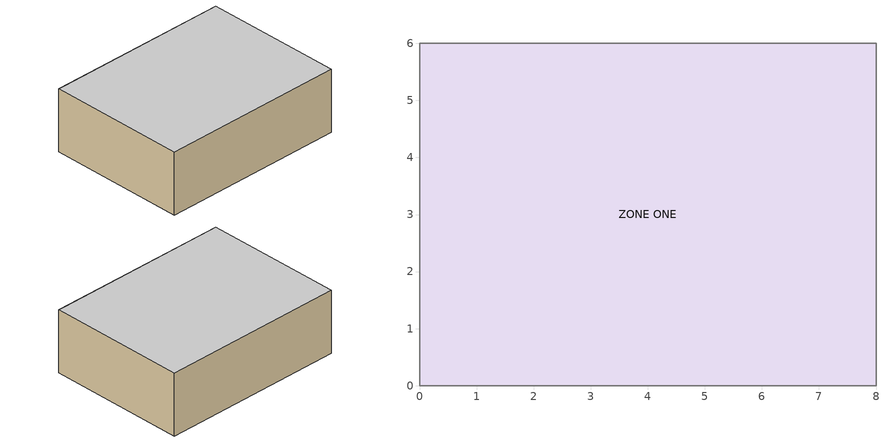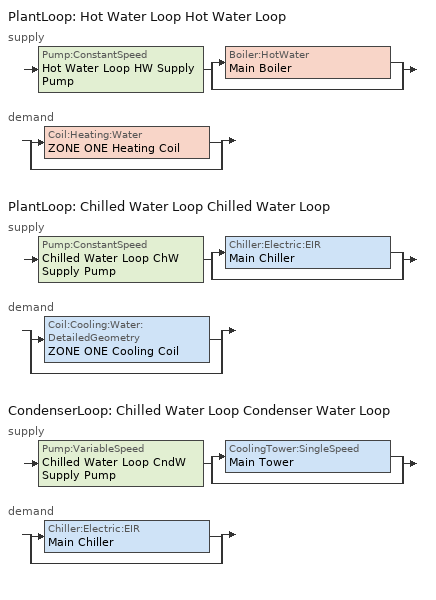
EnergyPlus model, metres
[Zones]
ZONE ONE
 floor adiabatic (LTWALL): 0,0 0,6 8,6 8,0 z0
 wall adiabatic (LTWALL): 8,6 0,6 0,0 8,0 8,6 z0:2.7
 ceiling adiabatic (LTWALL): 0,6 0,0 8,0 8,6 z2.7
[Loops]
PlantLoop 'Hot Water Loop Hot Water Loop'
 supply: Pump:ConstantSpeed 'Hot Water Loop HW Supply Pump' > split
  | Boiler:HotWater 'Main Boiler'
  | bypass
 demand: split
  | Coil:Heating:Water 'ZONE ONE Heating Coil'
  | bypass
PlantLoop 'Chilled Water Loop Chilled Water Loop'
 supply: Pump:ConstantSpeed 'Chilled Water Loop ChW Supply Pump' > split
  | Chiller:Electric:EIR 'Main Chiller'
  | bypass
 demand: split
  | Coil:Cooling:Water:DetailedGeometry 'ZONE ONE Cooling Coil'
  | bypass
CondenserLoop 'Chilled Water Loop Condenser Water Loop'
 supply: Pump:VariableSpeed 'Chilled Water Loop CndW Supply Pump' > split
  | CoolingTower:SingleSpeed 'Main Tower'
  | bypass
 demand: split
  | Chiller:Electric:EIR 'Main Chiller'
  | bypass
[Site:Location]
UNKNOWN: Latitude {deg}=25.8; Longitude {deg}=-80.3; Time Zone {hr}=-5; Elevation {m}=2
[SizingPeriod:DesignDay] Day of Month=21; Humidity Condition Type=Wetbulb; Barometric Pressure {Pa}=99063; Rain Indicator=No; Snow Indicator=No; Daylight Saving Time Indicator=No; Solar Model Indicator=ASHRAEClearSky
Name | Month | Day Type | Maximum Dry-Bulb Temperature {C} | Daily Dry-Bulb Temperature Range {deltaC} | Wetbulb or DewPoint at Maximum Dry-Bulb {C} | Wind Speed {m/s} | Wind Direction {deg} | Sky Clearness
CHICAGO_IL_USA Annual Heating 99% Design Conditions DB | 1 | WinterDesignDay | -17.3 | 0 | -17.3 | 4.9 | 270 | 0
CHICAGO_IL_USA Annual Cooling 1% Design Conditions DB/MCWB | 7 | SummerDesignDay | 31.5 | 10.7 | 20 | 5.3 | 230 | 1
[Building]
HVAC-COMPTEST Case E100: North Axis {deg}=0; Terrain=Country; Loads Convergence Tolerance Value=0.04; Temperature Convergence Tolerance Value {deltaC}=0.004; Solar Distribution=FullInteriorAndExterior; Minimum Number of Warmup Days=6
[Material:NoMass] Roughness=VerySmooth; Thermal Resistance {m2-K/W}=50; Thermal Absorptance=0.9
Name | Solar Absorptance | Visible Absorptance
INSULATION-EXT | 0.1 | 0.1
INSULATION-INT | 0.6 | 0.6
[Construction]
LTWALL: INSULATION-EXT, INSULATION-INT
[Zone]
ZONE ONE: Type=1; Multiplier=1; Ceiling Height {m}=2.7; Volume {m3}=129.6
[OtherEquipment]
ZONE ONE OthEq 1: Zone or ZoneList=ZONE ONE; Schedule=Sch 1; Design Level Calculation Method=EquipmentLevel; Design Level {W}=-10000; Fraction Latent=0; Fraction Radiant=0; Fraction Lost=0
[ThermostatSetpoint:DualSetpoint]
All Zones Dual SP Control: Heating Setpoint Temperature Schedule=Htg-SetP-Sch; Cooling Setpoint Temperature Schedule=Clg-SetP-Sch
[ZoneControl:Thermostat]
ZONE ONE Thermostat: Zone or ZoneList=ZONE ONE; Control Type Schedule=COMPACT HVAC-ALWAYS 4; Control 1=All Zones Dual SP Control
[Sizing:Zone]
ZONE ONE: Zone Cooling Design Supply Air Temperature Input Method=SupplyAirTemperature; Zone Cooling Design Supply Air Temperature {C}=14; Zone Heating Design Supply Air Temperature Input Method=SupplyAirTemperature; Zone Heating Design Supply Air Temperature {C}=50; Zone Cooling Design Supply Air Humidity Ratio {kgWater/kgDryAir}=0.008; Zone Heating Design Supply Air Humidity Ratio {kgWater/kgDryAir}=0.008; Design Specification Outdoor Air Object=SZ DSOA ZONE ONE; Zone Heating Sizing Factor=0; Zone Cooling Sizing Factor=0; Cooling Design Air Flow Method=DesignDay; Cooling Design Air Flow Rate {m3/s}=0; Heating Design Air Flow Method=DesignDay; Heating Design Air Flow Rate {m3/s}=0
[DesignSpecification:OutdoorAir]
SZ DSOA ZONE ONE: Outdoor Air Method=Flow/Person; Outdoor Air Flow per Person {m3/s-person}=0; Outdoor Air Flow per Zone Floor Area {m3/s-m2}=0; Outdoor Air Flow per Zone {m3/s}=0
[Zone equipment]
ZONE ONE: ZONE ONE Fan Coil
[ZoneHVAC:FourPipeFanCoil]
ZONE ONE Fan Coil: Availability Schedule=FanAvailSched; Capacity Control Method=ConstantFanVariableFlow; Maximum Supply Air Flow Rate {m3/s}=autosize; Maximum Outdoor Air Flow Rate {m3/s}=autosize; Supply Air Fan=ZONE ONE Supply Fan; Cooling Coil=ZONE ONE Cooling Coil; Maximum Cold Water Flow Rate {m3/s}=autosize; Minimum Cold Water Flow Rate {m3/s}=0; Cooling Convergence Tolerance=0.001; Heating Coil=ZONE ONE Heating Coil; Maximum Hot Water Flow Rate {m3/s}=autosize; Minimum Hot Water Flow Rate {m3/s}=0; Heating Convergence Tolerance=0.001
[Fan:ConstantVolume]
ZONE ONE Supply Fan: Availability Schedule=FanAvailSched; Fan Total Efficiency=0.7; Pressure Rise {Pa}=0; Maximum Flow Rate {m3/s}=autosize; Motor Efficiency=0.9; Motor In Airstream Fraction=1
[Coil:Cooling:Water:DetailedGeometry]
ZONE ONE Cooling Coil: Availability Schedule=COMPACT HVAC-ALWAYS 1; Maximum Water Flow Rate {m3/s}=autosize; Tube Outside Surface Area {m2}=autosize; Total Tube Inside Area {m2}=autosize; Fin Surface Area {m2}=autosize; Minimum Airflow Area {m2}=autosize; Coil Depth {m}=autosize; Fin Diameter {m}=autosize; Fin Thickness {m}=0.0015; Tube Inside Diameter {m}=0.01445; Tube Outside Diameter {m}=0.0159; Tube Thermal Conductivity {W/m-K}=386; Fin Thermal Conductivity {W/m-K}=204; Fin Spacing {m}=0.0018; Tube Depth Spacing {m}=0.026; Number of Tube Rows=4; Number of Tubes per Row=autosize
[Coil:Heating:Water]
ZONE ONE Heating Coil: Availability Schedule=COMPACT HVAC-ALWAYS 1; U-Factor Times Area Value {W/K}=autosize; Maximum Water Flow Rate {m3/s}=autosize
[Sizing:Plant]
Name | Loop Type | Design Loop Exit Temperature {C} | Loop Design Temperature Difference {deltaC}
Hot Water Loop Hot Water Loop | Heating | 82 | 11
Chilled Water Loop Chilled Water Loop | Cooling | 7.22 | 6.67
Chilled Water Loop Condenser Water Loop | Condenser | 29.4 | 5.6
[PlantLoop] Fluid Type=Water; Maximum Loop Flow Rate {m3/s}=autosize; Minimum Loop Flow Rate {m3/s}=0; Plant Loop Volume {m3}=autosize; Load Distribution Scheme=SequentialLoad; Plant Loop Demand Calculation Scheme=SingleSetpoint
Name | Plant Equipment Operation Scheme | Maximum Loop Temperature {C} | Minimum Loop Temperature {C}
Hot Water Loop Hot Water Loop | Hot Water Loop Operation | 100 | 10
Chilled Water Loop Chilled Water Loop | Chilled Water Loop Chiller Operation | 98 | 1
[PlantEquipmentOperationSchemes] Control Scheme 1 Schedule=COMPACT HVAC-ALWAYS 1
Name | Control Scheme 1
Hot Water Loop Operation | Hot Water Loop Operation All Hours
Chilled Water Loop Chiller Operation | Chilled Water Loop Chiller Operation All Hours
[PlantEquipmentOperation:HeatingLoad]
Hot Water Loop Operation All Hours: Load Range 1 Lower Limit {W}=0; Load Range 1 Upper Limit {W}=1000000000000000; Range 1 Equipment List=Hot Water Loop All Equipment
[PlantEquipmentList]
Hot Water Loop All Equipment: Main Boiler
Chilled Water Loop All Chillers: Main Chiller
Chilled Water Loop All Condensers: Main Tower
[SetpointManager:Scheduled] Control Variable=Temperature
Name | Schedule | Setpoint Node or NodeList
Hot Water Loop HW Temp Manager | COMPACT HVAC-ALWAYS 82 | Hot Water Loop HW Supply Outlet
Chilled Water Loop CndW Temp Manager | COMPACT HVAC-ALWAYS 29.4 | Chilled Water Loop CndW Supply Outlet
[Pump:ConstantSpeed] Rated Flow Rate {m3/s}=autosize; Rated Pump Head {Pa}=0; Rated Power Consumption {W}=autosize; Motor Efficiency=0.9; Fraction of Motor Inefficiencies to Fluid Stream=0; Pump Control Type=Intermittent
Name | Pump Flow Rate Schedule
Hot Water Loop HW Supply Pump
Chilled Water Loop ChW Supply Pump | COMPACT HVAC-ALWAYS 1
[Boiler:HotWater]
Main Boiler: Fuel Type=NaturalGas; Nominal Capacity {W}=10000; Nominal Thermal Efficiency=0.8; Efficiency Curve Temperature Evaluation Variable=LeavingBoiler; Normalized Boiler Efficiency Curve=Main Boiler Efficiency Curve; Design Water Outlet Temperature {C}=81; Design Water Flow Rate {m3/s}=autosize; Minimum Part Load Ratio=0; Maximum Part Load Ratio=1.2; Optimum Part Load Ratio=1; Water Outlet Upper Temperature Limit {C}=100; Boiler Flow Mode=ConstantFlow; Parasitic Electric Load {W}=0
[Chiller:Electric:EIR]
Main Chiller: Reference Capacity {W}=autosize; Reference COP {W/W}=3.2; Reference Leaving Chilled Water Temperature {C}=6.67; Reference Entering Condenser Fluid Temperature {C}=29.4; Reference Chilled Water Flow Rate {m3/s}=autosize; Reference Condenser Fluid Flow Rate {m3/s}=autosize; Cooling Capacity Function of Temperature Curve=Main Chiller RecipCapFT; Electric Input to Cooling Output Ratio Function of Temperature Curve=Main Chiller RecipEIRFT; Electric Input to Cooling Output Ratio Function of Part Load Ratio Curve=Main Chiller RecipEIRFPLR; Minimum Part Load Ratio=0; Maximum Part Load Ratio=1; Optimum Part Load Ratio=1; Minimum Unloading Ratio=0.25; Condenser Type=WaterCooled; Fraction of Compressor Electric Consumption Rejected by Condenser=1; Leaving Chilled Water Lower Temperature Limit {C}=5; Chiller Flow Mode=ConstantFlow; Design Heat Recovery Water Flow Rate {m3/s}=0
[CoolingTower:SingleSpeed]
Main Tower: Design Water Flow Rate {m3/s}=autosize; Design Air Flow Rate {m3/s}=autosize; Design Fan Power {W}=autosize; Design U-Factor Times Area Value {W/K}=autosize; Free Convection Air Flow Rate {m3/s}=autocalculate; Free Convection U-Factor Times Area Value {W/K}=autocalculate; Performance Input Method=UFactorTimesAreaAndDesignWaterFlowRate
[PlantEquipmentOperation:CoolingLoad] Load Range 1 Lower Limit {W}=0; Load Range 1 Upper Limit {W}=1000000000000000
Name | Range 1 Equipment List
Chilled Water Loop Chiller Operation All Hours | Chilled Water Loop All Chillers
Chilled Water Loop Condenser Operation All Hours | Chilled Water Loop All Condensers
[SetpointManager:OutdoorAirReset]
Chilled Water Loop ChW Temp Manager: Control Variable=Temperature; Setpoint at Outdoor Low Temperature {C}=12.2; Outdoor Low Temperature {C}=15.6; Setpoint at Outdoor High Temperature {C}=6.7; Outdoor High Temperature {C}=26.7; Setpoint Node or NodeList=Chilled Water Loop ChW Supply Outlet
[CondenserLoop]
Chilled Water Loop Condenser Water Loop: Fluid Type=Water; Condenser Equipment Operation Scheme=Chilled Water Loop Condenser Operation; Maximum Loop Temperature {C}=80; Minimum Loop Temperature {C}=5; Maximum Loop Flow Rate {m3/s}=autosize; Minimum Loop Flow Rate {m3/s}=0; Condenser Loop Volume {m3}=autosize; Load Distribution Scheme=SequentialLoad
[CondenserEquipmentOperationSchemes]
Chilled Water Loop Condenser Operation: Control Scheme 1=Chilled Water Loop Condenser Operation All Hours; Control Scheme 1 Schedule=COMPACT HVAC-ALWAYS 1
[Pump:VariableSpeed]
Chilled Water Loop CndW Supply Pump: Rated Flow Rate {m3/s}=autosize; Rated Pump Head {Pa}=0; Rated Power Consumption {W}=autosize; Motor Efficiency=0.9; Fraction of Motor Inefficiencies to Fluid Stream=0; Coefficient 1 of the Part Load Performance Curve=0; Coefficient 2 of the Part Load Performance Curve=1; Coefficient 3 of the Part Load Performance Curve=0; Coefficient 4 of the Part Load Performance Curve=0; Minimum Flow Rate {m3/s}=0; Pump Control Type=Intermittent; Pump Flow Rate Schedule=COMPACT HVAC-ALWAYS 1
[Schedule:Day:Hourly]
Day Sch 1: 0.05, 0.05, 0.05, 0.05, 0.05, 0.05, 0.05, 0.05, 0.05, 0.05, 0.05, 0.05, 0.05, 0.05, 0.05, 0.05, 0.05, 0.05, 0.05, 0.05, 0.05, 0.05, 0.05, 0.05
Day Sch 2: 0.1, 0.1, 0.1, 0.1, 0.1, 0.1, 0.1, 0.1, 0.1, 0.1, 0.1, 0.1, 0.1, 0.1, 0.1, 0.1, 0.1, 0.1, 0.1, 0.1, 0.1, 0.1, 0.1, 0.1
Day Sch 3: 0.15, 0.15, 0.15, 0.15, 0.15, 0.15, 0.15, 0.15, 0.15, 0.15, 0.15, 0.15, 0.15, 0.15, 0.15, 0.15, 0.15, 0.15, 0.15, 0.15, 0.15, 0.15, 0.15, 0.15
Day Sch 4: 0.2, 0.2, 0.2, 0.2, 0.2, 0.2, 0.2, 0.2, 0.2, 0.2, 0.2, 0.2, 0.2, 0.2, 0.2, 0.2, 0.2, 0.2, 0.2, 0.2, 0.2, 0.2, 0.2, 0.2
Day Sch 5: 0.25, 0.25, 0.25, 0.25, 0.25, 0.25, 0.25, 0.25, 0.25, 0.25, 0.25, 0.25, 0.25, 0.25, 0.25, 0.25, 0.25, 0.25, 0.25, 0.25, 0.25, 0.25, 0.25, 0.25
Day Sch 6: 0.3, 0.3, 0.3, 0.3, 0.3, 0.3, 0.3, 0.3, 0.3, 0.3, 0.3, 0.3, 0.3, 0.3, 0.3, 0.3, 0.3, 0.3, 0.3, 0.3, 0.3, 0.3, 0.3, 0.3
Day Sch 7: 0.35, 0.35, 0.35, 0.35, 0.35, 0.35, 0.35, 0.35, 0.35, 0.35, 0.35, 0.35, 0.35, 0.35, 0.35, 0.35, 0.35, 0.35, 0.35, 0.35, 0.35, 0.35, 0.35, 0.35
Day Sch 8: 0.4, 0.4, 0.4, 0.4, 0.4, 0.4, 0.4, 0.4, 0.4, 0.4, 0.4, 0.4, 0.4, 0.4, 0.4, 0.4, 0.4, 0.4, 0.4, 0.4, 0.4, 0.4, 0.4, 0.4
Day Sch 9: 0.45, 0.45, 0.45, 0.45, 0.45, 0.45, 0.45, 0.45, 0.45, 0.45, 0.45, 0.45, 0.45, 0.45, 0.45, 0.45, 0.45, 0.45, 0.45, 0.45, 0.45, 0.45, 0.45, 0.45
Day Sch 10: 0.5, 0.5, 0.5, 0.5, 0.5, 0.5, 0.5, 0.5, 0.5, 0.5, 0.5, 0.5, 0.5, 0.5, 0.5, 0.5, 0.5, 0.5, 0.5, 0.5, 0.5, 0.5, 0.5, 0.5
Day Sch 11: 0.55, 0.55, 0.55, 0.55, 0.55, 0.55, 0.55, 0.55, 0.55, 0.55, 0.55, 0.55, 0.55, 0.55, 0.55, 0.55, 0.55, 0.55, 0.55, 0.55, 0.55, 0.55, 0.55, 0.55
Day Sch 12: 0.6, 0.6, 0.6, 0.6, 0.6, 0.6, 0.6, 0.6, 0.6, 0.6, 0.6, 0.6, 0.6, 0.6, 0.6, 0.6, 0.6, 0.6, 0.6, 0.6, 0.6, 0.6, 0.6, 0.6
Day Sch 13: 0.65, 0.65, 0.65, 0.65, 0.65, 0.65, 0.65, 0.65, 0.65, 0.65, 0.65, 0.65, 0.65, 0.65, 0.65, 0.65, 0.65, 0.65, 0.65, 0.65, 0.65, 0.65, 0.65, 0.65
Day Sch 14: 0.7, 0.7, 0.7, 0.7, 0.7, 0.7, 0.7, 0.7, 0.7, 0.7, 0.7, 0.7, 0.7, 0.7, 0.7, 0.7, 0.7, 0.7, 0.7, 0.7, 0.7, 0.7, 0.7, 0.7
Day Sch 15: 0.75, 0.75, 0.75, 0.75, 0.75, 0.75, 0.75, 0.75, 0.75, 0.75, 0.75, 0.75, 0.75, 0.75, 0.75, 0.75, 0.75, 0.75, 0.75, 0.75, 0.75, 0.75, 0.75, 0.75
Day Sch 16: 0.8, 0.8, 0.8, 0.8, 0.8, 0.8, 0.8, 0.8, 0.8, 0.8, 0.8, 0.8, 0.8, 0.8, 0.8, 0.8, 0.8, 0.8, 0.8, 0.8, 0.8, 0.8, 0.8, 0.8
Day Sch 17: 0.85, 0.85, 0.85, 0.85, 0.85, 0.85, 0.85, 0.85, 0.85, 0.85, 0.85, 0.85, 0.85, 0.85, 0.85, 0.85, 0.85, 0.85, 0.85, 0.85, 0.85, 0.85, 0.85, 0.85
Day Sch 18: 0.9, 0.9, 0.9, 0.9, 0.9, 0.9, 0.9, 0.9, 0.9, 0.9, 0.9, 0.9, 0.9, 0.9, 0.9, 0.9, 0.9, 0.9, 0.9, 0.9, 0.9, 0.9, 0.9, 0.9
Day Sch 19: 0.95, 0.95, 0.95, 0.95, 0.95, 0.95, 0.95, 0.95, 0.95, 0.95, 0.95, 0.95, 0.95, 0.95, 0.95, 0.95, 0.95, 0.95, 0.95, 0.95, 0.95, 0.95, 0.95, 0.95
Day Sch 20: 1, 1, 1, 1, 1, 1, 1, 1, 1, 1, 1, 1, 1, 1, 1, 1, 1, 1, 1, 1, 1, 1, 1, 1
Day Sch 21; Day Sch 22: 1.05, 1.05, 1.05, 1.05, 1.05, 1.05, 1.05, 1.05, 1.05, 1.05, 1.05, 1.05, 1.05, 1.05, 1.05, 1.05, 1.05, 1.05, 1.05, 1.05, 1.05, 1.05, 1.05, 1.05
Day Sch 23: 1.1, 1.1, 1.1, 1.1, 1.1, 1.1, 1.1, 1.1, 1.1, 1.1, 1.1, 1.1, 1.1, 1.1, 1.1, 1.1, 1.1, 1.1, 1.1, 1.1, 1.1, 1.1, 1.1, 1.1
Day Sch 24: 1.15, 1.15, 1.15, 1.15, 1.15, 1.15, 1.15, 1.15, 1.15, 1.15, 1.15, 1.15, 1.15, 1.15, 1.15, 1.15, 1.15, 1.15, 1.15, 1.15, 1.15, 1.15, 1.15, 1.15
Day Sch 25: 1.2, 1.2, 1.2, 1.2, 1.2, 1.2, 1.2, 1.2, 1.2, 1.2, 1.2, 1.2, 1.2, 1.2, 1.2, 1.2, 1.2, 1.2, 1.2, 1.2, 1.2, 1.2, 1.2, 1.2
[Schedule:Week:Daily]
Week Sch 1: Day Sch 1, Day Sch 2, Day Sch 3, Day Sch 4, Day Sch 5, Day Sch 6, Day Sch 7, Day Sch 25, Day Sch 25, Day Sch 25, Day Sch 2, Day Sch 2
Week Sch 2: Day Sch 8, Day Sch 9, Day Sch 10, Day Sch 11, Day Sch 12, Day Sch 13, Day Sch 14, Day Sch 25, Day Sch 25, Day Sch 25, Day Sch 2, Day Sch 2
Week Sch 3: Day Sch 15, Day Sch 16, Day Sch 17, Day Sch 18, Day Sch 19, Day Sch 20, Day Sch 21, Day Sch 25, Day Sch 25, Day Sch 25, Day Sch 2, Day Sch 2
Week Sch 4: Day Sch 22, Day Sch 23, Day Sch 24, Day Sch 24, Day Sch 24, Day Sch 24, Day Sch 24, Day Sch 25, Day Sch 25, Day Sch 25, Day Sch 2, Day Sch 2
[Schedule:Year]
Sch 1: Week Sch 1, 1, 1, 1, 7, Week Sch 2, 1, 8, 1, 14, Week Sch 3, 1, 15, 1, 21, Week Sch 4, 1, 22, 12, 31
[Schedule:Compact]
Htg-SetP-Sch: Through: 12/31, For: AllDays, Until: 24:00, 20
Clg-SetP-Sch: Through: 12/31, For: AllDays, Until: 24:00, 22.2
FanAvailSched; COMPACT HVAC-ALWAYS 1: Through: 12/31, For: AllDays, Until: 24:00, 1
COMPACT HVAC-ALWAYS 4: Through: 12/31, For: AllDays, Until: 24:00, 4
COMPACT HVAC-ALWAYS 82: Through: 12/31, For: AllDays, Until: 24:00, 82
COMPACT HVAC-ALWAYS 29.4: Through: 12/31, For: AllDays, Until: 24:00, 29.4
[Curve:Quadratic] Minimum Value of x=0; Maximum Value of x=1
Name | Coefficient1 Constant | Coefficient2 x | Coefficient3 x**2
Main Boiler Efficiency Curve | 0.082597 | 0.996764 | -0.079361
Main Chiller RecipEIRFPLR | 0.088065 | 1.137742 | -0.225806
[Curve:Biquadratic] Minimum Value of x=5; Maximum Value of x=10; Minimum Value of y=24; Maximum Value of y=35
Name | Coefficient1 Constant | Coefficient2 x | Coefficient3 x**2 | Coefficient4 y | Coefficient5 y**2 | Coefficient6 x*y
Main Chiller RecipCapFT | 0.507883 | 0.145228 | -0.00625644 | -0.0011178 | -0.0001296 | -0.00028188
Main Chiller RecipEIRFT | 1.03076 | -0.103536 | 0.00710208 | 0.0093186 | 0.00031752 | -0.00104328
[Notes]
Component Test-Boiler-Case 1e.idf
Case 1e runs with weather file 'e', sinusoidal +/- 20C
Basic file description: Component Test-Boiler-Furnace HVAC BESTEST Base Building
Boiler Efficiency = 80%
Using DOE-2E Boiler Part Load Performance Curve as Manufacturers Data
Author:   R. H. Henninger,  GARD Analytics, Inc.
Date:     June 6, 2006
Run:      3 month run for location
Building: Fictional 1 zone building with near abiabatic surfaces and no windows.
No internal load, no infiltration
System:   Fan coil system with hot water and chilled water coils.
Plant:    Gas-fired boiler and water cooled chiller.
CHICAGO_IL_USA Annual Heating 99% Design Conditions DB, MaxDB= -17.3°C
CHICAGO_IL_USA Annual Cooling 1% Design Conditions, MaxDB=  31.5°C MCWB=  23.0°C
Material layer names follow:
